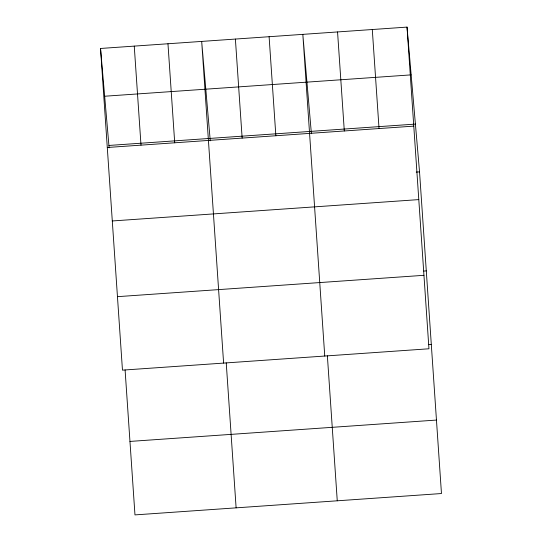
<?xml version="1.0" encoding="UTF-8"?>
<svg xmlns="http://www.w3.org/2000/svg" width="542" height="542" viewBox="0 0 542 542"><rect width="100%" height="100%" fill="white"/><g stroke="black" fill="none" stroke-linecap="round" stroke-linejoin="round"><path stroke-width="0.81" d="M407.028 27.1L428.959 348.777L122.465 370.139L100.534 48.462L407.028 27.1L419.535 171.861L441.466 493.538L134.972 514.9L125.087 369.935M104.667 96.232L411.154 74.871M108.915 145.452L415.409 124.091M107.289 147.492L413.776 126.13M416.229 172.092L419.535 171.861M112.296 220.967L418.79 199.605M423.803 271.068L426.283 270.892M117.458 296.664L423.946 275.309M428.81 344.543L431.297 344.366M129.965 441.425L436.452 420.064M311.406 133.739L302.822 34.363L324.753 356.04M210.262 140.791L201.678 41.409L223.609 363.093M100.534 48.462L109.125 147.837M372.293 29.519L379.041 128.556M337.558 31.944L344.305 130.974M327.375 355.837L337.26 500.801M269.103 36.714L275.858 135.744M235.391 39.065L242.145 138.095M226.231 362.883L236.116 507.854M167.966 43.76L174.714 142.797M134.253 46.111L141.001 145.141"/></g></svg>
